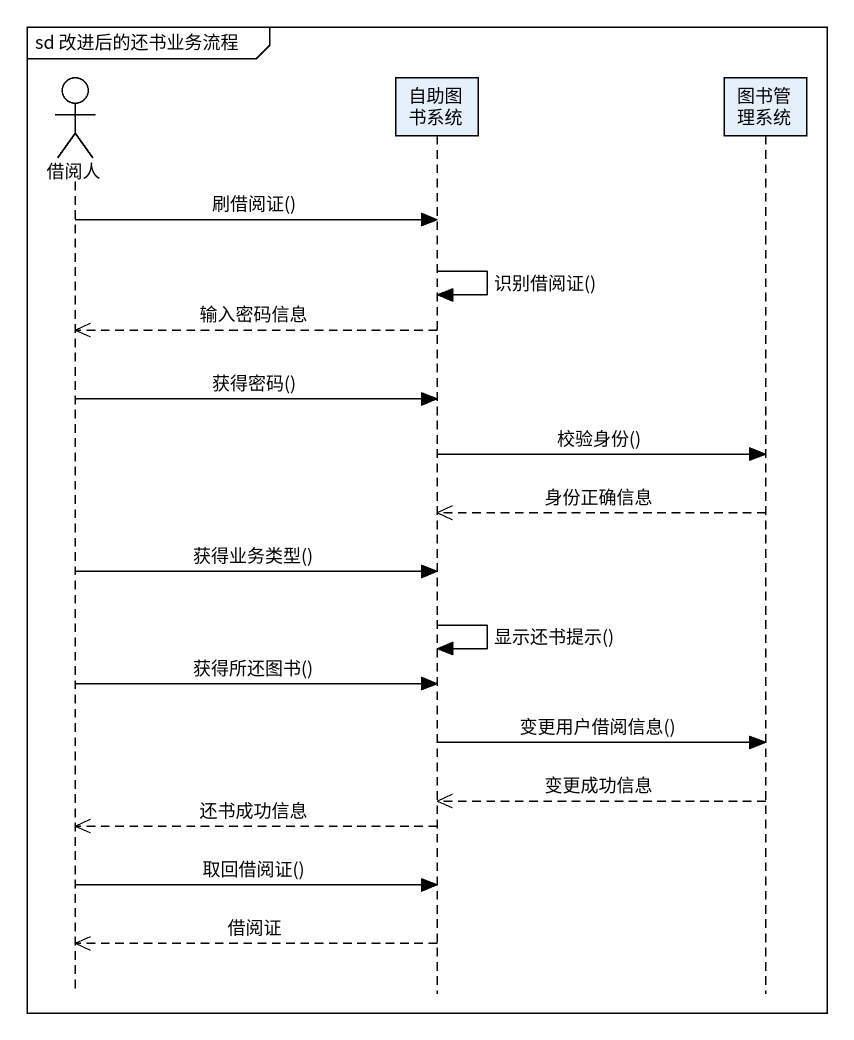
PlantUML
@startuml
mainframe sd 改进后的还书业务流程
hide footbox
actor 借阅人
participant 自助图书系统
participant 图书管理系统

借阅人 -> 自助图书系统 : 刷借阅证()
自助图书系统 -> 自助图书系统 : 识别借阅证()
自助图书系统 -->> 借阅人 : 输入密码信息
借阅人 -> 自助图书系统 : 获得密码()
自助图书系统 -> 图书管理系统 : 校验身份()
图书管理系统 -->> 自助图书系统 : 身份正确信息
借阅人 -> 自助图书系统 : 获得业务类型()
自助图书系统 -> 自助图书系统 : 显示还书提示()
借阅人 -> 自助图书系统 : 获得所还图书()
自助图书系统 -> 图书管理系统 : 变更用户借阅信息()
图书管理系统 -->> 自助图书系统 : 变更成功信息
自助图书系统 -->> 借阅人 : 还书成功信息
借阅人 -> 自助图书系统 : 取回借阅证()
自助图书系统 -->> 借阅人 : 借阅证
@enduml
